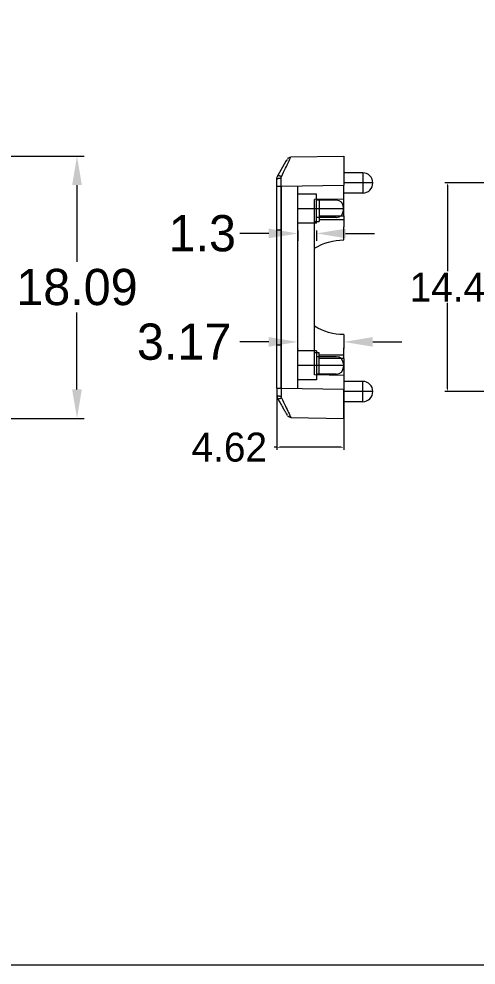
# Model space of a CAD drawing. Extents: x -778 to -614, y -2061 to -1833.
# Drawn here: x -702 to -670.5, y -2061.1 to -1995.8 of the extents above; entities that cross this region are included whole.
import ezdxf

# ---------------------------------------------------------------- set-up
doc = ezdxf.new("R2010")
doc.units = 0
doc.header["$MEASUREMENT"] = 0
doc.layers.add('3', color=7, linetype='Continuous')
doc.layers.add('dim', color=82, linetype='Continuous', lineweight=9)
doc.dimstyles.get("Standard").update_dxf_attribs({"dimtxt": 0.18, "dimasz": 0.18, "dimexe": 0.18, "dimexo": 0.0625, "dimgap": 0.09, "dimtad": 0, "dimtih": 1, "dimtoh": 1, "dimdec": 4, "dimzin": 0, "dimdsep": 46, "dimtxsty": 'Standard', "dimcen": 0.09, "dimadec": 0, "dimazin": 0, "dimtfac": 1, "dimtdec": 4, "dimtofl": 0, "dimtmove": 0, "dimatfit": 3, "dimfxl": 1, "dimtolj": 1, "dimtzin": 0, "dimarcsym": 0})

# ---------------------------------------------------------------- blocks, each defined once
blk = doc.blocks.new('*D89')
at = {"color": 0, "linetype": 'Continuous', "lineweight": 0}
for p, q in [((-667.904, -2007.138), (-672.657, -2007.138)), ((-672.477, -2007.318), (-672.477, -2013.248)), ((-672.477, -2021.358), (-672.477, -2015.428)), ((-667.777, -2021.538), (-672.657, -2021.538))]:
    blk.add_line(p, q, dxfattribs=at)
for points in [[(-672.507, -2007.318), (-672.447, -2007.318), (-672.477, -2007.138)], [(-672.507, -2021.358), (-672.447, -2021.358), (-672.477, -2021.538)]]:
    blk.add_solid(points, dxfattribs=at)
at = {"layer": 'Defpoints', "color": 0, "linetype": 'Continuous', "lineweight": 0}
for p in [(-667.842, -2007.138), (-672.477, -2021.538), (-667.714, -2021.538)]:
    blk.add_point(p, dxfattribs=at)
at = {"color": 0, "linetype": 'Continuous', "lineweight": 0, "insert": (-672.477, -2014.338), "char_height": 2, "attachment_point": 5}
blk.add_mtext('\\A1;14.4', dxfattribs=at)
blk = doc.blocks.new('*D91')
at = {"layer": 'Defpoints', "color": 0, "linetype": 'Continuous', "lineweight": 0}
for p in [(-682.788, -2009.938), (-681.488, -2009.938), (-682.788, -2010.637)]:
    blk.add_point(p, dxfattribs=at)
at = {"layer": 'dim', "color": 0, "linetype": 'Continuous', "lineweight": 0}
for p, q in [((-684.788, -2010.637), (-686.788, -2010.637)), ((-682.788, -2010.437), (-682.788, -2011.137)), ((-681.488, -2010.437), (-681.488, -2011.137)), ((-679.488, -2010.637), (-677.488, -2010.637))]:
    blk.add_line(p, q, dxfattribs=at)
for points in [[(-684.788, -2010.303), (-684.788, -2010.97), (-682.788, -2010.637)], [(-679.488, -2010.303), (-679.488, -2010.97), (-681.488, -2010.637)]]:
    blk.add_solid(points, dxfattribs=at)
at = {"layer": 'dim', "color": 0, "linetype": 'Continuous', "lineweight": 0, "insert": (-689.371, -2010.637), "char_height": 2.5, "attachment_point": 5}
blk.add_mtext('\\A1;1.3', dxfattribs=at)
blk = doc.blocks.new('*D93')
at = {"layer": 'Defpoints', "color": 0, "linetype": 'Continuous', "lineweight": 0}
for p in [(-706.123, -2005.301), (-706.123, -2023.391), (-698.006, -2023.391)]:
    blk.add_point(p, dxfattribs=at)
at = {"layer": 'dim', "color": 0, "linetype": 'Continuous', "lineweight": 0}
for p, q in [((-705.623, -2005.301), (-697.507, -2005.301)), ((-698.006, -2007.301), (-698.006, -2012.596)), ((-698.006, -2021.391), (-698.006, -2016.095)), ((-705.623, -2023.391), (-697.507, -2023.391))]:
    blk.add_line(p, q, dxfattribs=at)
for points in [[(-698.34, -2007.301), (-697.673, -2007.301), (-698.006, -2005.301)], [(-698.34, -2021.391), (-697.673, -2021.391), (-698.006, -2023.391)]]:
    blk.add_solid(points, dxfattribs=at)
at = {"layer": 'dim', "color": 0, "linetype": 'Continuous', "lineweight": 0, "insert": (-698.006, -2014.346), "char_height": 2.5, "attachment_point": 5}
blk.add_mtext('\\A1;18.09', dxfattribs=at)
blk = doc.blocks.new('*D98')
at = {"layer": 'Defpoints', "color": 0, "linetype": 'Continuous', "lineweight": 0}
for p in [(-682.788, -2018.064), (-682.788, -2018.115), (-679.615, -2018.064)]:
    blk.add_point(p, dxfattribs=at)
at = {"layer": 'dim', "color": 0, "linetype": 'Continuous', "lineweight": 0}
for p, q in [((-684.788, -2018.115), (-686.788, -2018.115)), ((-677.615, -2018.115), (-675.615, -2018.115)), ((-682.788, -2018.564), (-682.788, -2018.615)), ((-679.615, -2018.564), (-679.615, -2018.615))]:
    blk.add_line(p, q, dxfattribs=at)
for points in [[(-684.788, -2017.782), (-684.788, -2018.448), (-682.788, -2018.115)], [(-677.615, -2017.782), (-677.615, -2018.448), (-679.615, -2018.115)]]:
    blk.add_solid(points, dxfattribs=at)
at = {"layer": 'dim', "color": 0, "linetype": 'Continuous', "lineweight": 0, "insert": (-690.621, -2018.115), "char_height": 2.5, "attachment_point": 5}
blk.add_mtext('\\A1;3.17', dxfattribs=at)
blk = doc.blocks.new('*D114')
at = {"color": 0, "linetype": 'Continuous', "lineweight": 0}
for p, q in [((-684.238, -2021.368), (-684.238, -2025.565)), ((-679.615, -2020.9), (-679.615, -2025.565)), ((-684.238, -2025.385), (-684.418, -2025.385)), ((-679.795, -2025.385), (-684.058, -2025.385))]:
    blk.add_line(p, q, dxfattribs=at)
for points in [[(-684.058, -2025.355), (-684.058, -2025.415), (-684.238, -2025.385)], [(-679.795, -2025.355), (-679.795, -2025.415), (-679.615, -2025.385)]]:
    blk.add_solid(points, dxfattribs=at)
at = {"layer": 'Defpoints', "color": 0, "linetype": 'Continuous', "lineweight": 0}
for p in [(-684.238, -2021.305), (-679.615, -2020.838), (-684.238, -2025.385)]:
    blk.add_point(p, dxfattribs=at)
at = {"color": 0, "linetype": 'Continuous', "lineweight": 0, "insert": (-687.508, -2025.385), "char_height": 2, "attachment_point": 5}
blk.add_mtext('\\A1;4.62', dxfattribs=at)

msp = doc.modelspace()

# ---------------------------------------------------------------- linework, layer by layer
at = {"linetype": 'Continuous', "lineweight": 0}
for p, q in [((-684.238, -2010.376), (-683.938, -2010.376)), ((-684.238, -2018.315), (-683.938, -2018.315))]:
    msp.add_line(p, q, dxfattribs=at)
msp.add_lwpolyline([(-778.457, -1974.121), (-613.541, -1974.121), (-613.541, -2061.092), (-778.457, -2061.092)], close=True, dxfattribs=at)
at = {"layer": '3', "color": 213, "linetype": 'Continuous', "lineweight": 0}
for p, q in [((-683.519, -2005.518), (-683.519, -2005.517)), ((-683.262, -2005.364), (-679.615, -2005.301)), ((-683.262, -2005.364), (-679.615, -2005.301)), ((-679.615, -2005.301), (-679.615, -2007.31)), ((-679.615, -2005.301), (-679.615, -2007.31)), ((-678.315, -2006.454), (-679.615, -2006.454)), ((-678.315, -2006.454), (-678.315, -2007.854)), ((-684.238, -2021.305), (-684.238, -2007.386)), ((-684.238, -2007.386), (-683.942, -2007.386)), ((-683.938, -2021.305), (-683.938, -2007.386)), ((-682.788, -2021.325), (-682.788, -2007.366)), ((-677.615, -2007.154), (-679.615, -2007.154)), ((-679.615, -2008.265), (-679.615, -2007.31)), ((-679.615, -2008.265), (-679.615, -2007.31)), ((-681.488, -2007.938), (-682.788, -2007.938)), ((-679.615, -2008.265), (-681.625, -2008.3)), ((-681.625, -2020.391), (-681.625, -2008.3)), ((-681.488, -2009.938), (-681.488, -2007.938)), ((-680.138, -2008.338), (-681.488, -2008.338)), ((-681.323, -2008.295), (-681.323, -2009.823)), ((-678.315, -2007.854), (-679.615, -2007.854)), ((-679.615, -2009.421), (-679.615, -2008.265)), ((-679.638, -2008.938), (-682.788, -2008.938)), ((-679.638, -2009.038), (-679.638, -2008.838)), ((-680.138, -2009.538), (-681.488, -2009.538)), ((-681.323, -2009.421), (-679.615, -2009.421)), ((-681.323, -2009.672), (-679.615, -2009.672)), ((-679.615, -2009.421), (-679.615, -2010.175)), ((-681.488, -2009.938), (-682.788, -2009.938)), ((-681.625, -2009.823), (-681.323, -2009.823)), ((-679.615, -2011.079), (-679.615, -2010.175)), ((-679.615, -2011.079), (-679.615, -2010.175)), ((-679.615, -2017.612), (-679.615, -2018.516)), ((-679.615, -2017.612), (-679.615, -2018.516)), ((-681.488, -2018.738), (-682.788, -2018.738)), ((-681.488, -2018.738), (-681.488, -2020.738)), ((-679.615, -2019.27), (-679.615, -2018.516)), ((-681.323, -2018.868), (-681.625, -2018.868)), ((-680.138, -2019.138), (-681.488, -2019.138)), ((-681.323, -2020.396), (-681.323, -2018.868)), ((-679.615, -2019.019), (-681.323, -2019.019)), ((-679.615, -2019.27), (-681.323, -2019.27)), ((-679.615, -2019.27), (-679.615, -2020.426)), ((-679.638, -2019.738), (-682.788, -2019.738)), ((-679.638, -2019.638), (-679.638, -2019.838)), ((-681.488, -2020.738), (-682.788, -2020.738)), ((-679.615, -2020.426), (-681.625, -2020.391)), ((-680.138, -2020.338), (-681.488, -2020.338)), ((-679.615, -2020.426), (-679.615, -2021.381)), ((-679.615, -2020.426), (-679.615, -2021.381)), ((-684.238, -2021.305), (-683.942, -2021.305)), ((-678.315, -2020.838), (-679.615, -2020.838)), ((-679.615, -2023.391), (-679.615, -2021.381)), ((-679.615, -2023.391), (-679.615, -2021.381)), ((-678.315, -2022.238), (-678.315, -2020.838)), ((-677.615, -2021.538), (-679.615, -2021.538)), ((-678.315, -2022.238), (-679.615, -2022.238)), ((-683.262, -2023.327), (-679.615, -2023.391))]:
    msp.add_line(p, q, dxfattribs=at)
at = {"layer": '3', "color": 18, "linetype": 'Continuous', "lineweight": 0}
for p, q in [((-683.942, -2007.386), (-679.615, -2007.31)), ((-683.942, -2007.386), (-683.942, -2021.305)), ((-683.942, -2021.305), (-679.615, -2021.381))]:
    msp.add_line(p, q, dxfattribs=at)
at = {"layer": '3', "color": 213, "linetype": 'Continuous', "lineweight": 0}
for points in [[(-683.943, -2006.838, 0), (-683.952, -2006.839, 0), (-683.961, -2006.839, 0), (-683.971, -2006.839, 0), (-683.98, -2006.839, 0), (-683.989, -2006.84, 0), (-683.998, -2006.84, 0), (-684.007, -2006.841, 0), (-684.017, -2006.841, 0), (-684.026, -2006.842, 0), (-684.034, -2006.843, 0), (-684.043, -2006.844, 0), (-684.052, -2006.845, 0), (-684.06, -2006.846, 0), (-684.069, -2006.847, 0), (-684.077, -2006.848, 0), (-684.085, -2006.849, 0), (-684.093, -2006.85, 0), (-684.101, -2006.852, 0), (-684.109, -2006.853, 0), (-684.117, -2006.855, 0), (-684.124, -2006.856, 0), (-684.131, -2006.858, 0), (-684.138, -2006.86, 0), (-684.145, -2006.861, 0), (-684.152, -2006.863, 0), (-684.158, -2006.865, 0), (-684.164, -2006.867, 0), (-684.17, -2006.869, 0), (-684.176, -2006.871, 0), (-684.182, -2006.873, 0), (-684.187, -2006.875, 0), (-684.192, -2006.877, 0), (-684.197, -2006.879, 0), (-684.201, -2006.881, 0), (-684.206, -2006.884, 0), (-684.21, -2006.886, 0), (-684.214, -2006.888, 0), (-684.217, -2006.891, 0), (-684.22, -2006.893, 0), (-684.223, -2006.895, 0), (-684.226, -2006.898, 0), (-684.229, -2006.9, 0), (-684.231, -2006.903, 0), (-684.233, -2006.905, 0), (-684.234, -2006.908, 0), (-684.235, -2006.91, 0), (-684.236, -2006.913, 0), (-684.237, -2006.915, 0), (-684.238, -2006.918, 0)], [(-683.917, -2006.722, 0), (-683.924, -2006.718, 0), (-683.932, -2006.715, 0), (-683.939, -2006.711, 0), (-683.946, -2006.708, 0), (-683.954, -2006.705, 0), (-683.961, -2006.701, 0), (-683.968, -2006.698, 0), (-683.975, -2006.695, 0), (-683.982, -2006.692, 0), (-683.989, -2006.69, 0), (-683.996, -2006.687, 0), (-684.003, -2006.684, 0), (-684.01, -2006.682, 0), (-684.017, -2006.679, 0), (-684.024, -2006.677, 0), (-684.03, -2006.675, 0), (-684.037, -2006.673, 0), (-684.043, -2006.671, 0), (-684.05, -2006.669, 0), (-684.056, -2006.667, 0), (-684.062, -2006.666, 0), (-684.068, -2006.664, 0), (-684.074, -2006.663, 0), (-684.08, -2006.661, 0), (-684.085, -2006.66, 0), (-684.091, -2006.659, 0), (-684.096, -2006.658, 0), (-684.101, -2006.658, 0), (-684.106, -2006.657, 0), (-684.111, -2006.657, 0), (-684.116, -2006.656, 0), (-684.121, -2006.656, 0), (-684.125, -2006.656, 0), (-684.129, -2006.656, 0), (-684.133, -2006.656, 0), (-684.137, -2006.656, 0), (-684.141, -2006.657, 0), (-684.145, -2006.657, 0), (-684.148, -2006.658, 0), (-684.151, -2006.659, 0), (-684.154, -2006.659, 0), (-684.157, -2006.66, 0), (-684.16, -2006.662, 0), (-684.162, -2006.663, 0), (-684.164, -2006.664, 0), (-684.166, -2006.666, 0), (-684.168, -2006.667, 0), (-684.17, -2006.669, 0), (-684.171, -2006.671, 0)], [(-684.238, -2021.771, 0), (-684.238, -2021.773, 0), (-684.237, -2021.776, 0), (-684.236, -2021.778, 0), (-684.235, -2021.781, 0), (-684.234, -2021.783, 0), (-684.233, -2021.786, 0), (-684.231, -2021.788, 0), (-684.229, -2021.791, 0), (-684.226, -2021.793, 0), (-684.223, -2021.796, 0), (-684.22, -2021.798, 0), (-684.217, -2021.8, 0), (-684.214, -2021.803, 0), (-684.21, -2021.805, 0), (-684.206, -2021.807, 0), (-684.201, -2021.81, 0), (-684.197, -2021.812, 0), (-684.192, -2021.814, 0), (-684.187, -2021.816, 0), (-684.182, -2021.818, 0), (-684.176, -2021.82, 0), (-684.17, -2021.822, 0), (-684.164, -2021.824, 0), (-684.158, -2021.826, 0), (-684.152, -2021.828, 0), (-684.145, -2021.83, 0), (-684.138, -2021.831, 0), (-684.131, -2021.833, 0), (-684.124, -2021.835, 0), (-684.117, -2021.836, 0), (-684.109, -2021.838, 0), (-684.101, -2021.839, 0), (-684.093, -2021.841, 0), (-684.085, -2021.842, 0), (-684.077, -2021.843, 0), (-684.069, -2021.844, 0), (-684.06, -2021.845, 0), (-684.052, -2021.846, 0), (-684.043, -2021.847, 0), (-684.034, -2021.848, 0), (-684.026, -2021.849, 0), (-684.017, -2021.85, 0), (-684.007, -2021.85, 0), (-683.998, -2021.851, 0), (-683.989, -2021.851, 0), (-683.98, -2021.852, 0), (-683.971, -2021.852, 0), (-683.961, -2021.852, 0), (-683.952, -2021.853, 0)], [(-684.173, -2022.018, 0), (-684.171, -2022.02, 0), (-684.17, -2022.022, 0), (-684.168, -2022.024, 0), (-684.166, -2022.025, 0), (-684.164, -2022.027, 0), (-684.162, -2022.028, 0), (-684.16, -2022.029, 0), (-684.157, -2022.031, 0), (-684.154, -2022.032, 0), (-684.151, -2022.032, 0), (-684.148, -2022.033, 0), (-684.145, -2022.034, 0), (-684.141, -2022.034, 0), (-684.137, -2022.035, 0), (-684.133, -2022.035, 0), (-684.129, -2022.035, 0), (-684.125, -2022.035, 0), (-684.121, -2022.035, 0), (-684.116, -2022.035, 0), (-684.111, -2022.035, 0), (-684.106, -2022.034, 0), (-684.101, -2022.033, 0), (-684.096, -2022.033, 0), (-684.091, -2022.032, 0), (-684.085, -2022.031, 0), (-684.08, -2022.03, 0), (-684.074, -2022.028, 0), (-684.068, -2022.027, 0), (-684.062, -2022.026, 0), (-684.056, -2022.024, 0), (-684.05, -2022.022, 0), (-684.043, -2022.02, 0), (-684.037, -2022.018, 0), (-684.03, -2022.016, 0), (-684.024, -2022.014, 0), (-684.017, -2022.012, 0), (-684.01, -2022.009, 0), (-684.003, -2022.007, 0), (-683.996, -2022.004, 0), (-683.989, -2022.001, 0), (-683.982, -2021.999, 0), (-683.975, -2021.996, 0), (-683.968, -2021.993, 0), (-683.961, -2021.99, 0), (-683.954, -2021.986, 0), (-683.946, -2021.983, 0), (-683.939, -2021.98, 0), (-683.932, -2021.976, 0), (-683.924, -2021.973, 0)]]:
    msp.add_polyline3d(points, dxfattribs=at)
for centre, radius, start, end in [((-678.315, -2007.154), 0.7, 270, 90), ((-680.138, -2008.838), 0.5, 0, 90), ((-680.138, -2009.038), 0.5, 270, 0), ((-680.138, -2019.638), 0.5, 0, 90), ((-680.138, -2019.838), 0.5, 270, 0), ((-678.315, -2021.538), 0.7, 270, 90)]:
    msp.add_arc(centre, radius, start, end, dxfattribs=at)
at = {"layer": '3', "color": 213, "linetype": 'Continuous', "lineweight": 0, "extrusion": (0, 0, -1)}
for centre, start, end in [((679.615, -2014.848), 57.76912, 90), ((679.615, -2013.843), 270, 302.23088)]:
    msp.add_arc(centre, 3.769, start, end, dxfattribs=at)
at = {"layer": '3', "color": 213, "linetype": 'Continuous', "lineweight": 0}
for points, degree, knots in [([(-684.173, -2006.673), (-684.022, -2006.406), (-683.895, -2006.183), (-683.774, -2005.968), (-683.687, -2005.815), (-683.659, -2005.765), (-683.635, -2005.723), (-683.589, -2005.641), (-683.561, -2005.591)], 2, [0, 0, 0, 0.333334, 0.333334, 0.666667, 0.666667, 0.777778, 0.777778, 1, 1, 1]), ([(-683.286, -2005.393), (-683.299, -2005.393), (-683.339, -2005.394), (-683.404, -2005.417), (-683.449, -2005.446), (-683.47, -2005.464)], 3, [0, 0, 0, 0, 0.191743, 0.598358, 1, 1, 1, 1]), ([(-684.238, -2006.92), (-684.238, -2006.911), (-684.237, -2006.892), (-684.235, -2006.862), (-684.23, -2006.828), (-684.218, -2006.778), (-684.2, -2006.725), (-684.18, -2006.686), (-684.173, -2006.673)], 3, [0, 0, 0, 0, 0.104894, 0.222672, 0.353335, 0.496881, 0.824583, 1, 1, 1, 1]), ([(-684.238, -2021.771), (-684.237, -2021.791), (-684.236, -2021.834), (-684.227, -2021.878), (-684.219, -2021.906), (-684.216, -2021.918), (-684.21, -2021.936), (-684.201, -2021.959), (-684.189, -2021.987), (-684.178, -2022.007), (-684.173, -2022.018)], 3, [0, 0, 0, 0, 0.233771, 0.496567, 0.522095, 0.570936, 0.6431, 0.738612, 0.857539, 1, 1, 1, 1]), ([(-684.173, -2022.018), (-684.113, -2022.123), (-683.99, -2022.34), (-683.823, -2022.636), (-683.682, -2022.885), (-683.583, -2023.06), (-683.529, -2023.155), (-683.52, -2023.172), (-683.518, -2023.176)], 3, [0, 0, 0, 0, 0.167419, 0.356745, 0.535882, 0.705775, 0.868628, 1, 1, 1, 1]), ([(-683.47, -2023.227), (-683.449, -2023.245), (-683.404, -2023.274), (-683.339, -2023.297), (-683.299, -2023.298), (-683.286, -2023.298)], 3, [0, 0, 0, 0, 0.401642, 0.808257, 1, 1, 1, 1])]:
    msp.add_open_spline(points, degree=degree, knots=knots, dxfattribs=at)
at = {"layer": '3', "color": 18, "linetype": 'Continuous', "lineweight": 0}
for points, knots in [([(-683.917, -2006.722), (-683.818, -2006.515), (-683.633, -2006.13), (-683.423, -2005.695), (-683.311, -2005.464), (-683.284, -2005.41), (-683.278, -2005.398)], [0, 0, 0, 0, 0.325314, 0.606937, 0.883332, 1, 1, 1, 1]), ([(-683.943, -2006.839), (-683.943, -2006.835), (-683.943, -2006.825), (-683.941, -2006.808), (-683.938, -2006.788), (-683.934, -2006.768), (-683.928, -2006.748), (-683.922, -2006.733), (-683.918, -2006.725), (-683.916, -2006.721)], [0, 0, 0, 0, 0.076069, 0.247643, 0.418779, 0.590863, 0.763745, 0.937752, 1, 1, 1, 1]), ([(-683.942, -2021.305), (-683.942, -2021.329), (-683.942, -2021.376), (-683.942, -2021.447), (-683.942, -2021.517), (-683.942, -2021.586), (-683.942, -2021.654), (-683.943, -2021.721), (-683.943, -2021.788), (-683.943, -2021.831), (-683.943, -2021.853)], [0, 0, 0, 0, 0.128783, 0.256484, 0.383105, 0.508646, 0.633105, 0.756484, 0.878782, 1, 1, 1, 1]), ([(-683.943, -2021.853), (-683.943, -2021.859), (-683.942, -2021.873), (-683.94, -2021.893), (-683.936, -2021.916), (-683.929, -2021.942), (-683.921, -2021.96), (-683.917, -2021.969)], [0, 0, 0, 0, 0.167278, 0.333898, 0.500673, 0.752074, 1, 1, 1, 1]), ([(-683.917, -2021.969), (-683.821, -2022.169), (-683.636, -2022.554), (-683.425, -2022.991), (-683.312, -2023.226), (-683.285, -2023.281), (-683.279, -2023.293)], [0, 0, 0, 0, 0.314389, 0.606921, 0.880295, 1, 1, 1, 1])]:
    msp.add_open_spline(points, degree=3, knots=knots, dxfattribs=at)
at = {"layer": '3', "color": 213, "linetype": 'Continuous', "lineweight": 0}
for points, degree in [([(-683.532, -2005.541), (-683.572, -2005.646)], 1), ([(-683.469, -2005.462), (-683.475, -2005.456), (-683.492, -2005.477)], 2), ([(-684.238, -2007.386), (-684.238, -2007.149), (-684.238, -2006.92)], 2), ([(-683.572, -2023.046), (-683.532, -2023.15)], 1), ([(-683.492, -2023.214), (-683.475, -2023.235), (-683.469, -2023.229)], 2), ([(-683.279, -2023.293), (-683.271, -2023.308), (-683.266, -2023.318), (-683.262, -2023.327)], 3)]:
    msp.add_open_spline(points, degree=degree, dxfattribs=at)
at = {"layer": '3', "color": 18, "linetype": 'Continuous', "lineweight": 0}
msp.add_open_spline([(-683.942, -2007.386), (-683.942, -2007.201), (-683.942, -2007.016), (-683.943, -2006.838)], degree=3, dxfattribs=at)
at = {"layer": '3', "color": 213, "linetype": 'Continuous', "lineweight": 0}
msp.add_rational_spline([(-684.238, -2021.305), (-684.238, -2021.463), (-684.238, -2021.619), (-684.238, -2021.771)], [1, 0.993670626255, 0.993670626255, 1], degree=3, dxfattribs=at)

# ---------------------------------------------------------------- dimensions: what is measured, and where the dimension line sits
at = {"linetype": 'Continuous', "lineweight": 0}
dim = msp.add_linear_dim(base=(-672.477, -2021.538), p1=(-667.842, -2007.138), p2=(-667.714, -2021.538), angle=90, dimstyle='Standard', override={"dimtxt": 2, "dimdec": 2, "dimzin": 8, "dimdsep": 0, "dimadec": 4, "dimazin": 2, "dimtdec": 2, "dimlwd": 0, "dimlwe": 0}, dxfattribs=at)
dim.commit()
dim.dimension.update_dxf_attribs({"geometry": '*D89', "text_midpoint": (-672.477, -2014.338)})
dim = msp.add_linear_dim(base=(-684.238, -2025.385), p1=(-679.615, -2020.838), p2=(-684.238, -2021.305), dimstyle='Standard', override={"dimtxt": 2, "dimdec": 2, "dimzin": 8, "dimdsep": 0, "dimadec": 2, "dimazin": 2, "dimtdec": 2, "dimlwd": 0, "dimlwe": 0}, dxfattribs=at)
dim.commit()
dim.dimension.update_dxf_attribs({"geometry": '*D114', "text_midpoint": (-687.508, -2025.385)})
at = {"layer": 'dim', "linetype": 'Continuous', "lineweight": 0}
dim = msp.add_linear_dim(base=(-698.006, -2023.391), p1=(-706.123, -2005.301), p2=(-706.123, -2023.391), angle=90, dimstyle='Standard', override={"dimtxt": 2.5, "dimasz": 2, "dimexe": 0.49975, "dimexo": 0.49975, "dimgap": 0.49975, "dimdec": 2, "dimzin": 8, "dimdsep": 0, "dimadec": 4, "dimazin": 2, "dimtdec": 2, "dimlwd": 0, "dimlwe": 0}, dxfattribs=at)
dim.commit()
dim.dimension.update_dxf_attribs({"geometry": '*D93', "text_midpoint": (-698.006, -2014.346)})
for base, p1, p2, picture, middle in [((-682.788, -2010.637), (-681.488, -2009.938), (-682.788, -2009.938), '*D91', (-689.371, -2010.637)), ((-682.788, -2018.115), (-679.615, -2018.064), (-682.788, -2018.064), '*D98', (-690.621, -2018.115))]:
    dim = msp.add_linear_dim(base=base, p1=p1, p2=p2, dimstyle='Standard', override={"dimtxt": 2.5, "dimasz": 2, "dimexe": 0.49975, "dimexo": 0.49975, "dimgap": 0.49975, "dimdec": 2, "dimzin": 8, "dimdsep": 0, "dimadec": 4, "dimazin": 2, "dimtdec": 2, "dimlwd": 0, "dimlwe": 0}, dxfattribs=at)
    dim.commit()
    dim.dimension.update_dxf_attribs({"geometry": picture, "text_midpoint": middle})

doc.saveas('drawing.dxf')
